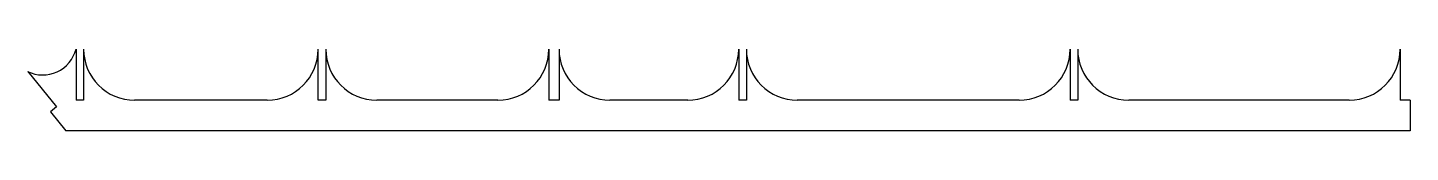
# Model space of a CAD drawing. Header units: inches. Extents: x 16 to 288, y 8 to 24.
import ezdxf

# ---------------------------------------------------------------- set-up
doc = ezdxf.new("R2010")
doc.units = ezdxf.units.IN
doc.header["$MEASUREMENT"] = 0
doc.layers.add('LAYER01', color=7, linetype='Continuous')

msp = doc.modelspace()

# ---------------------------------------------------------------- linework, layer by layer
at = {"layer": 'LAYER01'}
for p, q in [((25.91, 24.04), (25.91, 14.04)), ((27.41, 24.04), (27.41, 14.04)), ((73.41, 14.04), (73.41, 24.04)), ((74.91, 24.04), (74.91, 14.04)), ((118.66, 24.04), (118.66, 14.04)), ((120.66, 24.04), (120.66, 14.04)), ((155.91, 24.04), (155.91, 14.04)), ((157.41, 24.04), (157.41, 14.04)), ((220.91, 24.04), (220.91, 14.04)), ((222.41, 24.04), (222.41, 14.04)), ((285.66, 24.04), (285.66, 14.04)), ((16.43, 19.67), (22.08, 12.73)), ((27.41, 14.04), (25.91, 14.04)), ((63.41, 14.04), (37.41, 14.04)), ((74.91, 14.04), (73.41, 14.04)), ((108.66, 14.04), (84.91, 14.04)), ((120.66, 14.04), (118.66, 14.04)), ((145.91, 14.04), (130.66, 14.04)), ((157.41, 14.04), (155.91, 14.04)), ((210.91, 14.04), (167.41, 14.04)), ((222.41, 14.04), (220.91, 14.04)), ((275.66, 14.04), (232.41, 14.04)), ((287.66, 14.04), (285.66, 14.04)), ((287.66, 14.04), (287.66, 8.04)), ((22.08, 12.73), (20.88, 11.75)), ((20.88, 11.75), (23.91, 8.04)), ((287.66, 8.04), (23.91, 8.04))]:
    msp.add_line(p, q, dxfattribs=at)
for centre, radius, start, end in [((19.39, 25.72), 6.74, 243.9285, 345.5142), ((37.41, 24.04), 10, 180, 270), ((63.41, 24.04), 10, 270, 0), ((84.91, 24.04), 10, 180, 270), ((108.66, 24.04), 10, 270, 0), ((130.66, 24.04), 10, 180, 270), ((145.91, 24.04), 10, 270, 0), ((167.41, 24.04), 10, 180, 270), ((210.91, 24.04), 10, 270, 0), ((232.41, 24.04), 10, 180, 270), ((275.66, 24.04), 10, 270, 0)]:
    msp.add_arc(centre, radius, start, end, dxfattribs=at)

doc.saveas('drawing.dxf')
